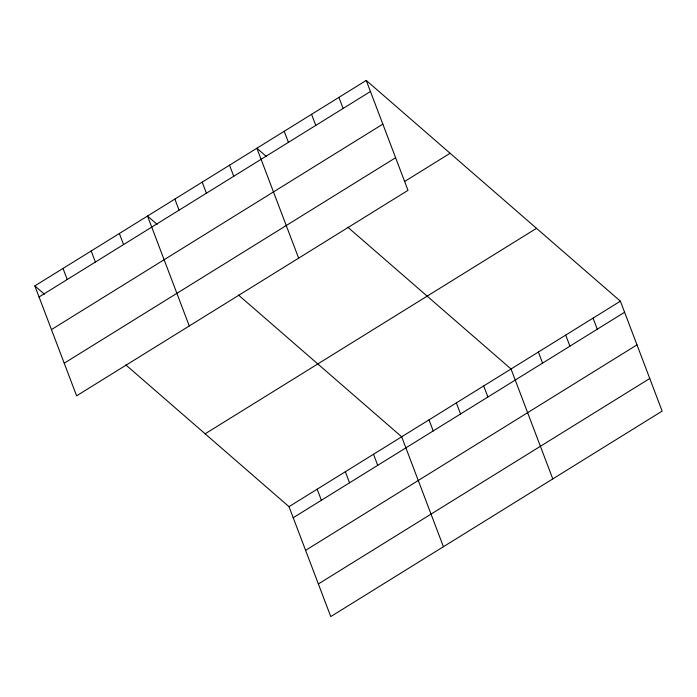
<?xml version="1.0" encoding="UTF-8"?>
<svg xmlns="http://www.w3.org/2000/svg" width="697" height="697" viewBox="0 0 697 697"><rect width="100%" height="100%" fill="white"/><g stroke="black" fill="none" stroke-linecap="round" stroke-linejoin="round"><path stroke-width="1.05" d="M366.239 80.425L407.998 190.342L76.609 395.818L34.85 285.901L366.239 80.425L620.391 301.182L662.15 411.099L330.761 616.575L289.002 506.658L125.791 364.888M39.058 296.974L370.447 91.499M51.447 329.594L382.845 124.118M64.211 363.198L395.608 157.722M404.548 181.525L450.114 153.27M205.136 433.804L536.524 228.328M289.002 506.658L620.391 301.182M293.21 517.732L624.599 312.256M305.6 550.351L636.997 344.876M318.363 583.955L649.761 378.488M266.472 156.555L256.879 148.226L298.638 258.151M347.82 227.222L511.032 368.992L552.791 478.909M157.113 224.364L147.52 216.035L189.279 325.961M238.461 295.031L401.672 436.792L443.431 546.718M34.85 285.901L44.434 294.221M593.051 318.137L597.259 329.211M565.711 335.083L569.919 346.165M538.372 352.037L542.58 363.111M483.692 385.938L487.9 397.011M456.352 402.892L460.56 413.966M338.899 97.38L343.107 108.453M429.012 419.847L433.22 430.92M311.559 114.325L315.767 125.399M284.219 131.28L288.427 142.354M373.505 454.261L377.713 465.335M229.54 165.18L233.748 176.254M345.337 471.721L349.546 482.803M202.2 182.135L206.408 193.208M317.17 489.189L321.378 500.263M174.86 199.081L179.068 210.163M119.353 233.504L123.561 244.577M91.185 250.964L95.393 262.046M63.018 268.432L67.226 279.506"/></g></svg>
